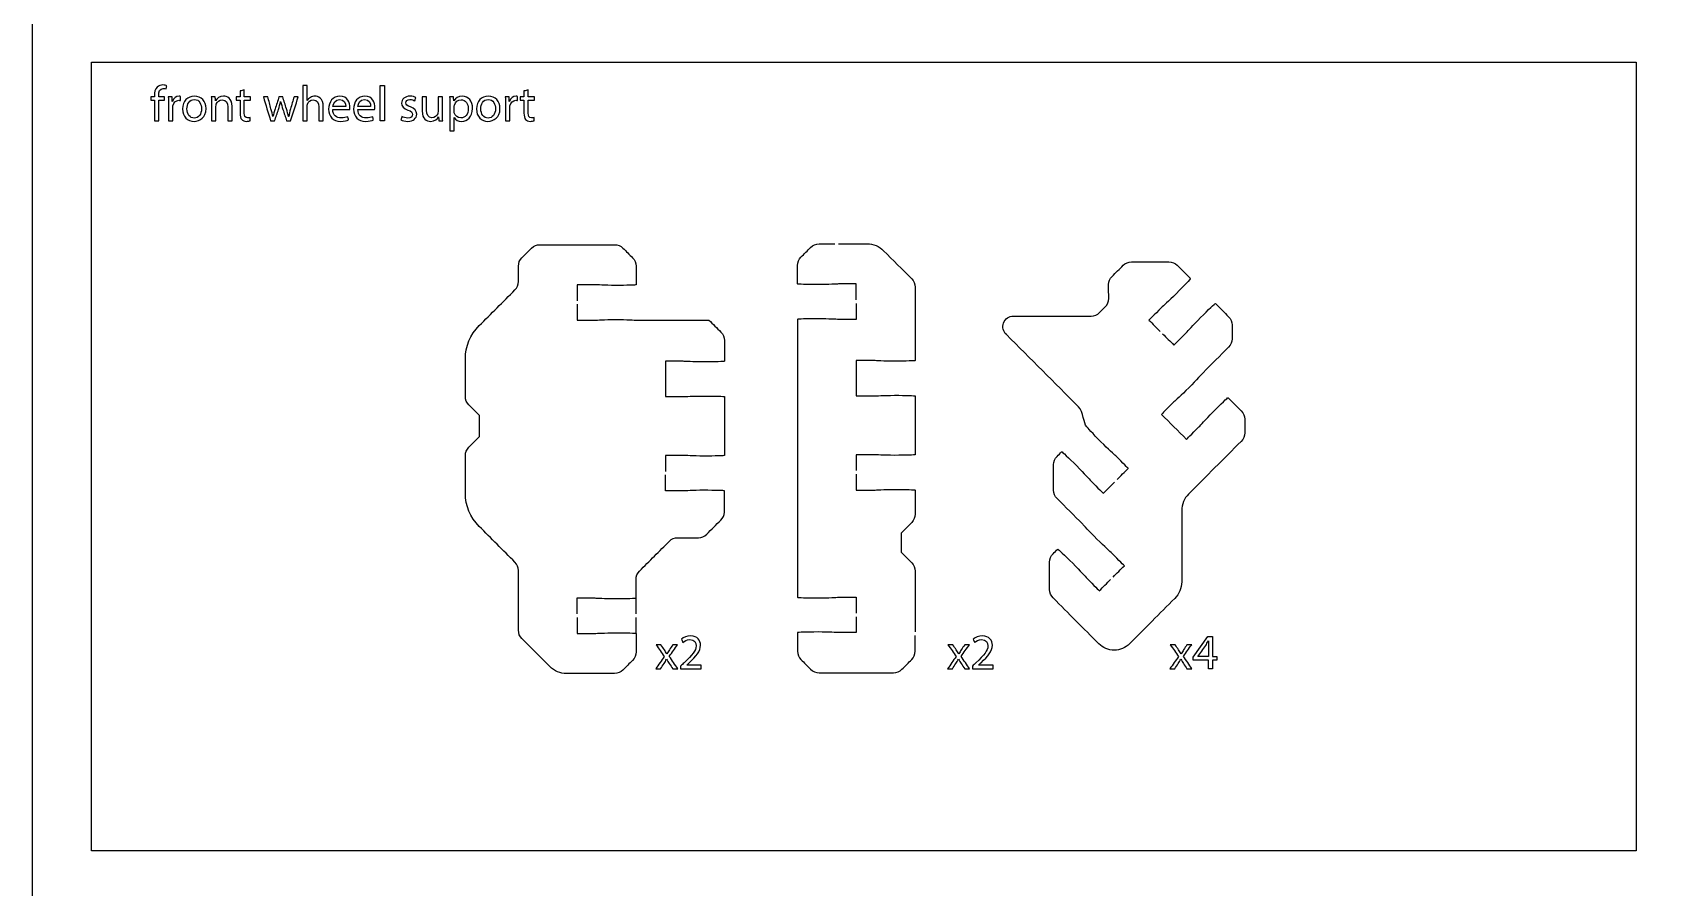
# Model space of a CAD drawing. Extents: x 0 to 430, y 150 to 450.
# Drawn here: x 0 to 138.4, y 265.7 to 338.3 of the extents above; entities that cross this region are included whole.
import ezdxf

# ---------------------------------------------------------------- set-up
doc = ezdxf.new("R2010")
doc.units = 0
doc.header["$MEASUREMENT"] = 0
doc.layers.add('DEFAULT', color=18, linetype='CONTINUOUS')

msp = doc.modelspace()

# ---------------------------------------------------------------- linework, layer by layer
at = {"layer": 'DEFAULT', "color": 116}
for points in [[(430, 150), (0, 150), (0, 450), (430, 450)], [(136.26, 268.77), (5, 268.77), (5, 335.79), (136.26, 335.79)]]:
    msp.add_lwpolyline(points, close=True, dxfattribs=at)
at = {"layer": 'DEFAULT', "color": 18}
for points in [[(29.55, 333.8), (29.92, 333.8), (29.92, 330.79), (29.55, 330.79)], [(99.92, 284.23), (99.92, 284.98), (98.64, 284.98), (98.64, 285.22), (99.87, 286.98), (100.27, 286.98), (100.27, 285.27), (100.65, 285.27), (100.65, 284.98), (100.27, 284.98), (100.27, 284.23)]]:
    msp.add_lwpolyline(points, close=True, dxfattribs=at)
at = {"layer": 'DEFAULT', "color": 1}
for points in [[(51.28, 288.89), (51.28, 290.25)], [(51.28, 287.24), (51.28, 288.59)]]:
    msp.add_lwpolyline(points, dxfattribs=at)
at = {"layer": 'DEFAULT', "color": 18}
for points, knots in [([(10.35, 330.79), (10.35, 331.38), (10.35, 331.97), (10.35, 332.56), (10.25, 332.56), (10.16, 332.56), (10.06, 332.56), (10.06, 332.65), (10.06, 332.75), (10.06, 332.84), (10.16, 332.84), (10.25, 332.84), (10.35, 332.84), (10.35, 332.87), (10.35, 332.91), (10.35, 332.94), (10.35, 333.23), (10.41, 333.49), (10.58, 333.65), (10.72, 333.79), (10.91, 333.84), (11.08, 333.84), (11.21, 333.84), (11.33, 333.81), (11.4, 333.78), (11.38, 333.69), (11.37, 333.59), (11.35, 333.5), (11.29, 333.52), (11.22, 333.54), (11.11, 333.54), (10.8, 333.54), (10.72, 333.26), (10.72, 332.95), (10.72, 332.91), (10.72, 332.88), (10.72, 332.84), (10.88, 332.84), (11.05, 332.84), (11.21, 332.84), (11.21, 332.75), (11.21, 332.65), (11.21, 332.56), (11.05, 332.56), (10.88, 332.56), (10.72, 332.56), (10.72, 331.97), (10.72, 331.38), (10.72, 330.79), (10.59, 330.79), (10.47, 330.79), (10.35, 330.79)], [1.044, 1.044, 1.044, 1.044, 6.045, 6.045, 6.045, 6.86, 6.86, 6.86, 7.664, 7.664, 7.664, 8.479, 8.479, 8.479, 8.755, 8.755, 8.755, 9.755, 9.755, 9.755, 10.755, 10.755, 10.755, 11.755, 11.755, 11.755, 12.58245, 12.58245, 12.58245, 13.58245, 13.58245, 13.58245, 14.58245, 14.58245, 14.58245, 14.89345, 14.89345, 14.89345, 16.29545, 16.29545, 16.29545, 17.09945, 17.09945, 17.09945, 18.50145, 18.50145, 18.50145, 23.50245, 23.50245, 23.50245, 24.54645, 24.54645, 24.54645, 24.54645]), ([(22.96, 333.8), (23.08, 333.8), (23.21, 333.8), (23.33, 333.8), (23.33, 333.37), (23.33, 332.94), (23.34, 332.52), (23.4, 332.62), (23.49, 332.72), (23.61, 332.78), (23.72, 332.84), (23.85, 332.89), (23.99, 332.89), (24.26, 332.89), (24.7, 332.72), (24.7, 332.01), (24.7, 331.6), (24.7, 331.2), (24.7, 330.79), (24.58, 330.79), (24.45, 330.79), (24.33, 330.79), (24.33, 331.18), (24.33, 331.58), (24.33, 331.97), (24.33, 332.3), (24.21, 332.58), (23.85, 332.58), (23.61, 332.58), (23.42, 332.41), (23.36, 332.21), (23.33, 332.16), (23.33, 332.1), (23.33, 332.03), (23.33, 331.62), (23.33, 331.2), (23.33, 330.79), (23.21, 330.79), (23.08, 330.79), (22.96, 330.79), (22.96, 331.79), (22.96, 332.8), (22.96, 333.8)], [8.516, 8.516, 8.516, 8.516, 9.571, 9.571, 9.571, 13.217, 13.217, 13.217, 14.217, 14.217, 14.217, 15.217, 15.217, 15.217, 16.217, 16.217, 16.217, 19.671, 19.671, 19.671, 20.725, 20.725, 20.725, 24.059, 24.059, 24.059, 25.059, 25.059, 25.059, 26.059, 26.059, 26.059, 27.059, 27.059, 27.059, 30.561, 30.561, 30.561, 31.616, 31.616, 31.616, 40.132, 40.132, 40.132, 40.132]), ([(11.55, 332.2), (11.55, 332.44), (11.54, 332.65), (11.53, 332.84), (11.64, 332.84), (11.75, 332.84), (11.85, 332.84), (11.86, 332.71), (11.86, 332.57), (11.87, 332.44), (11.87, 332.44), (11.88, 332.44), (11.88, 332.44), (11.98, 332.71), (12.2, 332.89), (12.45, 332.89), (12.49, 332.89), (12.52, 332.88), (12.56, 332.87), (12.56, 332.76), (12.56, 332.64), (12.56, 332.52), (12.52, 332.53), (12.48, 332.54), (12.43, 332.54), (12.17, 332.54), (11.98, 332.34), (11.93, 332.06), (11.92, 332.01), (11.91, 331.95), (11.91, 331.88), (11.91, 331.52), (11.91, 331.16), (11.91, 330.79), (11.79, 330.79), (11.67, 330.79), (11.55, 330.79), (11.55, 331.26), (11.55, 331.73), (11.55, 332.2)], [3.994, 3.994, 3.994, 3.994, 4.994, 4.994, 4.994, 5.918, 5.918, 5.918, 7.058568, 7.058568, 7.058568, 7.106568, 7.106568, 7.106568, 8.106568, 8.106568, 8.106568, 9.106568, 9.106568, 9.106568, 10.101568, 10.101568, 10.101568, 11.101568, 11.101568, 11.101568, 12.101568, 12.101568, 12.101568, 13.101568, 13.101568, 13.101568, 16.196568, 16.196568, 16.196568, 17.239568, 17.239568, 17.239568, 21.233568, 21.233568, 21.233568, 21.233568]), ([(14.74, 331.83), (14.74, 331.08), (14.22, 330.75), (13.72, 330.75), (13.17, 330.75), (12.74, 331.15), (12.74, 331.8), (12.74, 332.48), (13.19, 332.89), (13.75, 332.89), (14.34, 332.89), (14.74, 332.46), (14.74, 331.83)], [1, 1, 1, 1, 2, 2, 2, 3, 3, 3, 4, 4, 4, 5, 5, 5, 5]), ([(13.12, 331.81), (13.12, 331.36), (13.37, 331.02), (13.74, 331.02), (14.09, 331.02), (14.36, 331.36), (14.36, 331.82), (14.36, 332.17), (14.19, 332.61), (13.75, 332.61), (13.31, 332.61), (13.12, 332.2), (13.12, 331.81)], [0, 0, 0, 0, 1, 1, 1, 2, 2, 2, 3, 3, 3, 4, 4, 4, 4]), ([(15.21, 332.29), (15.21, 332.5), (15.21, 332.67), (15.19, 332.84), (15.3, 332.84), (15.41, 332.84), (15.52, 332.84), (15.53, 332.73), (15.54, 332.61), (15.55, 332.5), (15.66, 332.7), (15.89, 332.89), (16.23, 332.89), (16.51, 332.89), (16.95, 332.72), (16.95, 332.02), (16.95, 331.61), (16.95, 331.2), (16.95, 330.79), (16.83, 330.79), (16.71, 330.79), (16.58, 330.79), (16.58, 331.19), (16.58, 331.58), (16.58, 331.97), (16.58, 332.3), (16.46, 332.58), (16.11, 332.58), (15.86, 332.58), (15.67, 332.4), (15.61, 332.2), (15.59, 332.15), (15.58, 332.09), (15.58, 332.02), (15.58, 331.61), (15.58, 331.2), (15.58, 330.79), (15.46, 330.79), (15.34, 330.79), (15.21, 330.79), (15.21, 331.29), (15.21, 331.79), (15.21, 332.29)], [4.233, 4.233, 4.233, 4.233, 5.233, 5.233, 5.233, 6.169, 6.169, 6.169, 7.153875, 7.153875, 7.153875, 8.153875, 8.153875, 8.153875, 9.153875, 9.153875, 9.153875, 12.618875, 12.618875, 12.618875, 13.672875, 13.672875, 13.672875, 17.017875, 17.017875, 17.017875, 18.017875, 18.017875, 18.017875, 19.017875, 19.017875, 19.017875, 20.017875, 20.017875, 20.017875, 23.507875, 23.507875, 23.507875, 24.562875, 24.562875, 24.562875, 28.795875, 28.795875, 28.795875, 28.795875]), ([(17.99, 333.43), (17.99, 333.23), (17.99, 333.04), (17.99, 332.84), (18.17, 332.84), (18.35, 332.84), (18.53, 332.84), (18.53, 332.75), (18.53, 332.65), (18.53, 332.56), (18.35, 332.56), (18.17, 332.56), (17.99, 332.56), (17.99, 332.19), (17.99, 331.82), (17.99, 331.45), (17.99, 331.2), (18.06, 331.05), (18.27, 331.05), (18.37, 331.05), (18.44, 331.07), (18.49, 331.08), (18.49, 330.99), (18.5, 330.89), (18.5, 330.8), (18.43, 330.77), (18.32, 330.75), (18.17, 330.75), (18, 330.75), (17.86, 330.81), (17.77, 330.91), (17.67, 331.02), (17.63, 331.2), (17.63, 331.44), (17.63, 331.81), (17.63, 332.18), (17.63, 332.56), (17.52, 332.56), (17.42, 332.56), (17.31, 332.56), (17.31, 332.65), (17.31, 332.75), (17.31, 332.84), (17.42, 332.84), (17.52, 332.84), (17.63, 332.84), (17.63, 333), (17.63, 333.17), (17.63, 333.33), (17.75, 333.36), (17.87, 333.4), (17.99, 333.43)], [1.067045, 1.067045, 1.067045, 1.067045, 2.734045, 2.734045, 2.734045, 4.246045, 4.246045, 4.246045, 5.050045, 5.050045, 5.050045, 6.562045, 6.562045, 6.562045, 9.692045, 9.692045, 9.692045, 10.692045, 10.692045, 10.692045, 11.692045, 11.692045, 11.692045, 12.4845, 12.4845, 12.4845, 13.4845, 13.4845, 13.4845, 14.4845, 14.4845, 14.4845, 15.4845, 15.4845, 15.4845, 18.6505, 18.6505, 18.6505, 19.5505, 19.5505, 19.5505, 20.3545, 20.3545, 20.3545, 21.2545, 21.2545, 21.2545, 22.6465, 22.6465, 22.6465, 23.713546, 23.713546, 23.713546, 23.713546]), ([(19.99, 332.84), (20.08, 332.49), (20.17, 332.15), (20.26, 331.8), (20.32, 331.57), (20.38, 331.36), (20.41, 331.15), (20.42, 331.15), (20.42, 331.15), (20.43, 331.15), (20.47, 331.36), (20.54, 331.58), (20.61, 331.8), (20.72, 332.14), (20.83, 332.49), (20.94, 332.84), (21.05, 332.84), (21.15, 332.84), (21.26, 332.84), (21.36, 332.5), (21.47, 332.16), (21.57, 331.82), (21.65, 331.57), (21.71, 331.36), (21.75, 331.15), (21.76, 331.15), (21.76, 331.15), (21.77, 331.15), (21.8, 331.36), (21.86, 331.57), (21.92, 331.81), (22.02, 332.15), (22.12, 332.5), (22.22, 332.84), (22.34, 332.84), (22.46, 332.84), (22.58, 332.84), (22.36, 332.16), (22.14, 331.48), (21.92, 330.79), (21.81, 330.79), (21.7, 330.79), (21.59, 330.79), (21.48, 331.12), (21.38, 331.44), (21.27, 331.77), (21.2, 332), (21.14, 332.2), (21.08, 332.44), (21.03, 332.2), (20.97, 331.99), (20.9, 331.77), (20.79, 331.44), (20.68, 331.12), (20.57, 330.79), (20.45, 330.79), (20.34, 330.79), (20.23, 330.79), (20.02, 331.48), (19.82, 332.16), (19.61, 332.84), (19.74, 332.84), (19.86, 332.84), (19.99, 332.84)], [0, 0, 0, 0, 3.048331, 3.048331, 3.048331, 4.048331, 4.048331, 4.048331, 4.084331, 4.084331, 4.084331, 5.084331, 5.084331, 5.084331, 8.194339, 8.194339, 8.194339, 9.081339, 9.081339, 9.081339, 12.119695, 12.119695, 12.119695, 13.119695, 13.119695, 13.119695, 13.154695, 13.154695, 13.154695, 14.154695, 14.154695, 14.154695, 17.184048, 17.184048, 17.184048, 18.228048, 18.228048, 18.228048, 24.327425, 24.327425, 24.327425, 25.287425, 25.287425, 25.287425, 28.196624, 28.196624, 28.196624, 29.220624, 29.220624, 29.220624, 30.220624, 30.220624, 30.220624, 33.133751, 33.133751, 33.133751, 34.093751, 34.093751, 34.093751, 40.157085, 40.157085, 40.157085, 41.236085, 41.236085, 41.236085, 41.236085]), ([(25.51, 331.75), (25.52, 331.25), (25.84, 331.04), (26.22, 331.04), (26.48, 331.04), (26.64, 331.08), (26.78, 331.14), (26.81, 331.05), (26.83, 330.97), (26.85, 330.88), (26.72, 330.82), (26.49, 330.75), (26.17, 330.75), (25.54, 330.75), (25.16, 331.16), (25.16, 331.78), (25.16, 332.4), (25.52, 332.89), (26.12, 332.89), (26.79, 332.89), (26.97, 332.3), (26.97, 331.92), (26.97, 331.85), (26.96, 331.79), (26.95, 331.75), (26.47, 331.75), (25.99, 331.75), (25.51, 331.75)], [4.078, 4.078, 4.078, 4.078, 5.078, 5.078, 5.078, 6.078, 6.078, 6.078, 6.85416, 6.85416, 6.85416, 7.85416, 7.85416, 7.85416, 8.85416, 8.85416, 8.85416, 9.85416, 9.85416, 9.85416, 10.85416, 10.85416, 10.85416, 11.85416, 11.85416, 11.85416, 15.93216, 15.93216, 15.93216, 15.93216]), ([(26.61, 332.02), (26.61, 332.25), (26.51, 332.62), (26.09, 332.62), (25.71, 332.62), (25.55, 332.27), (25.52, 332.02), (25.88, 332.02), (26.24, 332.02), (26.61, 332.02)], [3.082, 3.082, 3.082, 3.082, 4.082, 4.082, 4.082, 5.082, 5.082, 5.082, 8.164, 8.164, 8.164, 8.164]), ([(27.64, 331.75), (27.64, 331.25), (27.97, 331.04), (28.34, 331.04), (28.6, 331.04), (28.77, 331.08), (28.91, 331.14), (28.93, 331.05), (28.95, 330.97), (28.97, 330.88), (28.84, 330.82), (28.61, 330.75), (28.29, 330.75), (27.66, 330.75), (27.28, 331.16), (27.28, 331.78), (27.28, 332.4), (27.64, 332.89), (28.24, 332.89), (28.91, 332.89), (29.09, 332.3), (29.09, 331.92), (29.09, 331.85), (29.08, 331.79), (29.07, 331.75), (28.59, 331.75), (28.11, 331.75), (27.64, 331.75)], [4.078, 4.078, 4.078, 4.078, 5.078, 5.078, 5.078, 6.078, 6.078, 6.078, 6.85416, 6.85416, 6.85416, 7.85416, 7.85416, 7.85416, 8.85416, 8.85416, 8.85416, 9.85416, 9.85416, 9.85416, 10.85416, 10.85416, 10.85416, 11.85416, 11.85416, 11.85416, 15.93216, 15.93216, 15.93216, 15.93216]), ([(28.73, 332.02), (28.73, 332.25), (28.63, 332.62), (28.21, 332.62), (27.83, 332.62), (27.67, 332.27), (27.64, 332.02), (28, 332.02), (28.36, 332.02), (28.73, 332.02)], [3.082, 3.082, 3.082, 3.082, 4.082, 4.082, 4.082, 5.082, 5.082, 5.082, 8.164, 8.164, 8.164, 8.164]), ([(31.39, 331.17), (31.5, 331.1), (31.7, 331.03), (31.89, 331.03), (32.16, 331.03), (32.28, 331.16), (32.28, 331.33), (32.28, 331.51), (32.18, 331.6), (31.9, 331.71), (31.53, 331.84), (31.36, 332.04), (31.36, 332.29), (31.36, 332.62), (31.63, 332.89), (32.07, 332.89), (32.28, 332.89), (32.46, 332.83), (32.57, 332.76), (32.54, 332.67), (32.51, 332.58), (32.48, 332.49), (32.4, 332.54), (32.25, 332.61), (32.06, 332.61), (31.84, 332.61), (31.72, 332.48), (31.72, 332.33), (31.72, 332.16), (31.84, 332.08), (32.11, 331.98), (32.46, 331.85), (32.64, 331.67), (32.64, 331.36), (32.64, 331), (32.36, 330.75), (31.88, 330.75), (31.65, 330.75), (31.45, 330.81), (31.3, 330.89), (31.33, 330.98), (31.36, 331.08), (31.39, 331.17)], [0.846234, 0.846234, 0.846234, 0.846234, 1.846234, 1.846234, 1.846234, 2.846234, 2.846234, 2.846234, 3.846234, 3.846234, 3.846234, 4.846234, 4.846234, 4.846234, 5.846234, 5.846234, 5.846234, 6.846234, 6.846234, 6.846234, 7.658342, 7.658342, 7.658342, 8.658342, 8.658342, 8.658342, 9.658342, 9.658342, 9.658342, 10.658342, 10.658342, 10.658342, 11.658342, 11.658342, 11.658342, 12.658342, 12.658342, 12.658342, 13.658342, 13.658342, 13.658342, 14.504576, 14.504576, 14.504576, 14.504576]), ([(34.84, 331.35), (34.84, 331.14), (34.84, 330.95), (34.85, 330.79), (34.74, 330.79), (34.63, 330.79), (34.52, 330.79), (34.52, 330.9), (34.51, 331.02), (34.49, 331.13), (34.4, 330.96), (34.18, 330.75), (33.82, 330.75), (33.49, 330.75), (33.11, 330.92), (33.11, 331.64), (33.11, 332.04), (33.11, 332.44), (33.11, 332.84), (33.23, 332.84), (33.36, 332.84), (33.48, 332.84), (33.48, 332.46), (33.48, 332.08), (33.48, 331.71), (33.48, 331.32), (33.6, 331.05), (33.94, 331.05), (34.19, 331.05), (34.36, 331.23), (34.43, 331.39), (34.45, 331.45), (34.46, 331.52), (34.46, 331.58), (34.46, 332), (34.46, 332.42), (34.46, 332.84), (34.59, 332.84), (34.71, 332.84), (34.84, 332.84), (34.84, 332.34), (34.84, 331.85), (34.84, 331.35)], [4.222, 4.222, 4.222, 4.222, 5.222, 5.222, 5.222, 6.158, 6.158, 6.158, 7.130899, 7.130899, 7.130899, 8.130899, 8.130899, 8.130899, 9.130899, 9.130899, 9.130899, 12.524899, 12.524899, 12.524899, 13.579899, 13.579899, 13.579899, 16.793899, 16.793899, 16.793899, 17.793899, 17.793899, 17.793899, 18.793899, 18.793899, 18.793899, 19.793899, 19.793899, 19.793899, 23.355899, 23.355899, 23.355899, 24.410899, 24.410899, 24.410899, 28.632899, 28.632899, 28.632899, 28.632899]), ([(35.45, 332.17), (35.45, 332.43), (35.45, 332.65), (35.44, 332.84), (35.55, 332.84), (35.66, 332.84), (35.77, 332.84), (35.78, 332.72), (35.78, 332.61), (35.8, 332.49), (35.95, 332.74), (36.19, 332.89), (36.53, 332.89), (37.02, 332.89), (37.39, 332.47), (37.39, 331.85), (37.39, 331.11), (36.94, 330.75), (36.46, 330.75), (36.19, 330.75), (35.95, 330.86), (35.82, 331.07), (35.82, 330.7), (35.82, 330.33), (35.82, 329.95), (35.7, 329.95), (35.58, 329.95), (35.45, 329.95), (35.45, 330.69), (35.45, 331.43), (35.45, 332.17)], [6.285, 6.285, 6.285, 6.285, 7.285, 7.285, 7.285, 8.233, 8.233, 8.233, 9.253157, 9.253157, 9.253157, 10.253157, 10.253157, 10.253157, 11.253157, 11.253157, 11.253157, 12.253157, 12.253157, 12.253157, 13.277157, 13.277157, 13.277157, 16.431157, 16.431157, 16.431157, 17.474157, 17.474157, 17.474157, 23.759157, 23.759157, 23.759157, 23.759157]), ([(35.82, 331.63), (35.82, 331.57), (35.83, 331.52), (35.84, 331.47), (35.91, 331.22), (36.13, 331.04), (36.4, 331.04), (36.79, 331.04), (37.02, 331.36), (37.02, 331.83), (37.02, 332.24), (36.8, 332.59), (36.41, 332.59), (36.16, 332.59), (35.92, 332.41), (35.85, 332.13), (35.84, 332.08), (35.82, 332.03), (35.82, 331.98), (35.82, 331.86), (35.82, 331.74), (35.82, 331.63)], [0.996, 0.996, 0.996, 0.996, 1.996, 1.996, 1.996, 2.996, 2.996, 2.996, 3.996, 3.996, 3.996, 4.996, 4.996, 4.996, 5.996, 5.996, 5.996, 6.996, 6.996, 6.996, 7.992, 7.992, 7.992, 7.992]), ([(39.72, 331.83), (39.72, 331.08), (39.19, 330.75), (38.7, 330.75), (38.14, 330.75), (37.72, 331.15), (37.72, 331.8), (37.72, 332.48), (38.16, 332.89), (38.73, 332.89), (39.32, 332.89), (39.72, 332.46), (39.72, 331.83)], [1, 1, 1, 1, 2, 2, 2, 3, 3, 3, 4, 4, 4, 5, 5, 5, 5]), ([(38.09, 331.81), (38.09, 331.36), (38.35, 331.02), (38.71, 331.02), (39.07, 331.02), (39.34, 331.36), (39.34, 331.82), (39.34, 332.17), (39.16, 332.61), (38.72, 332.61), (38.28, 332.61), (38.09, 332.2), (38.09, 331.81)], [0, 0, 0, 0, 1, 1, 1, 2, 2, 2, 3, 3, 3, 4, 4, 4, 4]), ([(40.19, 332.2), (40.19, 332.44), (40.18, 332.65), (40.17, 332.84), (40.28, 332.84), (40.39, 332.84), (40.5, 332.84), (40.5, 332.71), (40.5, 332.57), (40.51, 332.44), (40.51, 332.44), (40.52, 332.44), (40.53, 332.44), (40.62, 332.71), (40.84, 332.89), (41.09, 332.89), (41.13, 332.89), (41.16, 332.88), (41.2, 332.87), (41.2, 332.76), (41.2, 332.64), (41.2, 332.52), (41.16, 332.53), (41.12, 332.54), (41.07, 332.54), (40.81, 332.54), (40.62, 332.34), (40.57, 332.06), (40.56, 332.01), (40.56, 331.95), (40.56, 331.88), (40.56, 331.52), (40.56, 331.16), (40.56, 330.79), (40.43, 330.79), (40.31, 330.79), (40.19, 330.79), (40.19, 331.26), (40.19, 331.73), (40.19, 332.2)], [3.994, 3.994, 3.994, 3.994, 4.994, 4.994, 4.994, 5.918, 5.918, 5.918, 7.058568, 7.058568, 7.058568, 7.106568, 7.106568, 7.106568, 8.106568, 8.106568, 8.106568, 9.106568, 9.106568, 9.106568, 10.101568, 10.101568, 10.101568, 11.101568, 11.101568, 11.101568, 12.101568, 12.101568, 12.101568, 13.101568, 13.101568, 13.101568, 16.196568, 16.196568, 16.196568, 17.239568, 17.239568, 17.239568, 21.233568, 21.233568, 21.233568, 21.233568]), ([(42.12, 333.43), (42.12, 333.23), (42.12, 333.04), (42.12, 332.84), (42.3, 332.84), (42.48, 332.84), (42.65, 332.84), (42.65, 332.75), (42.65, 332.65), (42.65, 332.56), (42.48, 332.56), (42.3, 332.56), (42.12, 332.56), (42.12, 332.19), (42.12, 331.82), (42.12, 331.45), (42.12, 331.2), (42.19, 331.05), (42.4, 331.05), (42.5, 331.05), (42.57, 331.07), (42.62, 331.08), (42.62, 330.99), (42.63, 330.89), (42.63, 330.8), (42.56, 330.77), (42.45, 330.75), (42.3, 330.75), (42.13, 330.75), (41.99, 330.81), (41.9, 330.91), (41.8, 331.02), (41.76, 331.2), (41.76, 331.44), (41.76, 331.81), (41.76, 332.18), (41.76, 332.56), (41.65, 332.56), (41.55, 332.56), (41.44, 332.56), (41.44, 332.65), (41.44, 332.75), (41.44, 332.84), (41.55, 332.84), (41.65, 332.84), (41.76, 332.84), (41.76, 333), (41.76, 333.17), (41.76, 333.33), (41.88, 333.36), (42, 333.4), (42.12, 333.43)], [1.067045, 1.067045, 1.067045, 1.067045, 2.734045, 2.734045, 2.734045, 4.246045, 4.246045, 4.246045, 5.050045, 5.050045, 5.050045, 6.562045, 6.562045, 6.562045, 9.692045, 9.692045, 9.692045, 10.692045, 10.692045, 10.692045, 11.692045, 11.692045, 11.692045, 12.4845, 12.4845, 12.4845, 13.4845, 13.4845, 13.4845, 14.4845, 14.4845, 14.4845, 15.4845, 15.4845, 15.4845, 18.6505, 18.6505, 18.6505, 19.5505, 19.5505, 19.5505, 20.3545, 20.3545, 20.3545, 21.2545, 21.2545, 21.2545, 22.6465, 22.6465, 22.6465, 23.713546, 23.713546, 23.713546, 23.713546]), ([(55.07, 284.23), (55.07, 284.31), (55.07, 284.38), (55.07, 284.46), (55.17, 284.55), (55.27, 284.65), (55.36, 284.74), (56.06, 285.41), (56.38, 285.77), (56.39, 286.18), (56.39, 286.46), (56.25, 286.72), (55.84, 286.72), (55.59, 286.72), (55.38, 286.59), (55.26, 286.48), (55.22, 286.57), (55.18, 286.66), (55.14, 286.75), (55.33, 286.91), (55.6, 287.03), (55.92, 287.03), (56.51, 287.03), (56.76, 286.62), (56.76, 286.23), (56.76, 285.72), (56.39, 285.31), (55.81, 284.75), (55.74, 284.68), (55.66, 284.61), (55.59, 284.54), (56, 284.54), (56.41, 284.54), (56.83, 284.54), (56.83, 284.43), (56.83, 284.33), (56.83, 284.23), (56.24, 284.23), (55.66, 284.23), (55.07, 284.23)], [4.977, 4.977, 4.977, 4.977, 5.624, 5.624, 5.624, 6.777406, 6.777406, 6.777406, 7.777406, 7.777406, 7.777406, 8.777406, 8.777406, 8.777406, 9.777406, 9.777406, 9.777406, 10.592847, 10.592847, 10.592847, 11.592847, 11.592847, 11.592847, 12.592847, 12.592847, 12.592847, 13.592847, 13.592847, 13.592847, 14.466054, 14.466054, 14.466054, 17.968054, 17.968054, 17.968054, 18.843054, 18.843054, 18.843054, 23.820054, 23.820054, 23.820054, 23.820054]), ([(79.87, 284.23), (79.87, 284.31), (79.87, 284.38), (79.87, 284.46), (79.97, 284.55), (80.07, 284.65), (80.16, 284.74), (80.87, 285.41), (81.18, 285.77), (81.19, 286.18), (81.19, 286.46), (81.05, 286.72), (80.64, 286.72), (80.39, 286.72), (80.18, 286.59), (80.06, 286.48), (80.02, 286.57), (79.98, 286.66), (79.94, 286.75), (80.13, 286.91), (80.4, 287.03), (80.72, 287.03), (81.31, 287.03), (81.56, 286.62), (81.56, 286.23), (81.56, 285.72), (81.19, 285.31), (80.61, 284.75), (80.54, 284.68), (80.47, 284.61), (80.39, 284.54), (80.8, 284.54), (81.22, 284.54), (81.63, 284.54), (81.63, 284.43), (81.63, 284.33), (81.63, 284.23), (81.04, 284.23), (80.46, 284.23), (79.87, 284.23)], [4.977, 4.977, 4.977, 4.977, 5.624, 5.624, 5.624, 6.777406, 6.777406, 6.777406, 7.777406, 7.777406, 7.777406, 8.777406, 8.777406, 8.777406, 9.777406, 9.777406, 9.777406, 10.592847, 10.592847, 10.592847, 11.592847, 11.592847, 11.592847, 12.592847, 12.592847, 12.592847, 13.592847, 13.592847, 13.592847, 14.466054, 14.466054, 14.466054, 17.968054, 17.968054, 17.968054, 18.843054, 18.843054, 18.843054, 23.820054, 23.820054, 23.820054, 23.820054]), ([(99.92, 285.27), (99.92, 285.58), (99.92, 285.88), (99.92, 286.19), (99.92, 286.33), (99.92, 286.48), (99.93, 286.62), (99.93, 286.62), (99.92, 286.62), (99.92, 286.62), (99.83, 286.46), (99.77, 286.34), (99.69, 286.21), (99.46, 285.9), (99.24, 285.59), (99.02, 285.27), (99.32, 285.27), (99.62, 285.27), (99.92, 285.27)], [2.555, 2.555, 2.555, 2.555, 5.158, 5.158, 5.158, 6.158, 6.158, 6.158, 6.194, 6.194, 6.194, 7.194, 7.194, 7.194, 10.484231, 10.484231, 10.484231, 13.039231, 13.039231, 13.039231, 13.039231]), ([(53.4, 286.28), (53.5, 286.13), (53.6, 285.98), (53.69, 285.84), (53.77, 285.72), (53.83, 285.62), (53.9, 285.5), (53.91, 285.5), (53.91, 285.5), (53.91, 285.5), (53.98, 285.63), (54.05, 285.73), (54.12, 285.84), (54.21, 285.99), (54.31, 286.13), (54.41, 286.28), (54.54, 286.28), (54.67, 286.28), (54.81, 286.28), (54.57, 285.95), (54.34, 285.62), (54.11, 285.29), (54.35, 284.93), (54.59, 284.58), (54.83, 284.23), (54.69, 284.23), (54.55, 284.23), (54.41, 284.23), (54.31, 284.38), (54.21, 284.54), (54.11, 284.69), (54.02, 284.81), (53.96, 284.92), (53.88, 285.05), (53.81, 284.92), (53.74, 284.81), (53.66, 284.69), (53.56, 284.54), (53.46, 284.38), (53.37, 284.23), (53.23, 284.23), (53.09, 284.23), (52.95, 284.23), (53.2, 284.58), (53.44, 284.93), (53.68, 285.27), (53.45, 285.61), (53.22, 285.94), (52.99, 286.28), (53.13, 286.28), (53.26, 286.28), (53.4, 286.28)], [0, 0, 0, 0, 1.496308, 1.496308, 1.496308, 2.496308, 2.496308, 2.496308, 2.532308, 2.532308, 2.532308, 3.532308, 3.532308, 3.532308, 5.012538, 5.012538, 5.012538, 6.150538, 6.150538, 6.150538, 9.58363, 9.58363, 9.58363, 13.210133, 13.210133, 13.210133, 14.409133, 14.409133, 14.409133, 15.970148, 15.970148, 15.970148, 16.993148, 16.993148, 16.993148, 17.993148, 17.993148, 17.993148, 19.546566, 19.546566, 19.546566, 20.710566, 20.710566, 20.710566, 24.321014, 24.321014, 24.321014, 27.777321, 27.777321, 27.777321, 28.952321, 28.952321, 28.952321, 28.952321]), ([(78.2, 286.28), (78.3, 286.13), (78.4, 285.98), (78.5, 285.84), (78.57, 285.72), (78.64, 285.62), (78.7, 285.5), (78.71, 285.5), (78.71, 285.5), (78.72, 285.5), (78.78, 285.63), (78.85, 285.73), (78.92, 285.84), (79.01, 285.99), (79.11, 286.13), (79.21, 286.28), (79.34, 286.28), (79.47, 286.28), (79.61, 286.28), (79.38, 285.95), (79.14, 285.62), (78.91, 285.29), (79.15, 284.93), (79.39, 284.58), (79.63, 284.23), (79.49, 284.23), (79.35, 284.23), (79.21, 284.23), (79.11, 284.38), (79.01, 284.54), (78.91, 284.69), (78.83, 284.81), (78.76, 284.92), (78.68, 285.05), (78.61, 284.92), (78.54, 284.81), (78.46, 284.69), (78.36, 284.54), (78.26, 284.38), (78.17, 284.23), (78.03, 284.23), (77.89, 284.23), (77.76, 284.23), (78, 284.58), (78.24, 284.93), (78.48, 285.27), (78.25, 285.61), (78.02, 285.94), (77.79, 286.28), (77.93, 286.28), (78.07, 286.28), (78.2, 286.28)], [0, 0, 0, 0, 1.496308, 1.496308, 1.496308, 2.496308, 2.496308, 2.496308, 2.532308, 2.532308, 2.532308, 3.532308, 3.532308, 3.532308, 5.012538, 5.012538, 5.012538, 6.150538, 6.150538, 6.150538, 9.58363, 9.58363, 9.58363, 13.210133, 13.210133, 13.210133, 14.409133, 14.409133, 14.409133, 15.970148, 15.970148, 15.970148, 16.993148, 16.993148, 16.993148, 17.993148, 17.993148, 17.993148, 19.546566, 19.546566, 19.546566, 20.710566, 20.710566, 20.710566, 24.321014, 24.321014, 24.321014, 27.777321, 27.777321, 27.777321, 28.952321, 28.952321, 28.952321, 28.952321]), ([(97.1, 286.28), (97.2, 286.13), (97.29, 285.98), (97.39, 285.84), (97.47, 285.72), (97.53, 285.62), (97.6, 285.5), (97.6, 285.5), (97.61, 285.5), (97.61, 285.5), (97.68, 285.63), (97.75, 285.73), (97.81, 285.84), (97.91, 285.99), (98.01, 286.13), (98.1, 286.28), (98.24, 286.28), (98.37, 286.28), (98.5, 286.28), (98.27, 285.95), (98.04, 285.62), (97.81, 285.29), (98.05, 284.93), (98.28, 284.58), (98.52, 284.23), (98.38, 284.23), (98.24, 284.23), (98.1, 284.23), (98, 284.38), (97.9, 284.54), (97.8, 284.69), (97.72, 284.81), (97.65, 284.92), (97.57, 285.05), (97.5, 284.92), (97.43, 284.81), (97.36, 284.69), (97.26, 284.54), (97.16, 284.38), (97.06, 284.23), (96.92, 284.23), (96.79, 284.23), (96.65, 284.23), (96.89, 284.58), (97.14, 284.93), (97.38, 285.27), (97.15, 285.61), (96.92, 285.94), (96.68, 286.28), (96.82, 286.28), (96.96, 286.28), (97.1, 286.28)], [0, 0, 0, 0, 1.496308, 1.496308, 1.496308, 2.496308, 2.496308, 2.496308, 2.532308, 2.532308, 2.532308, 3.532308, 3.532308, 3.532308, 5.012538, 5.012538, 5.012538, 6.151538, 6.151538, 6.151538, 9.585206, 9.585206, 9.585206, 13.211709, 13.211709, 13.211709, 14.410709, 14.410709, 14.410709, 15.971724, 15.971724, 15.971724, 16.994724, 16.994724, 16.994724, 17.994724, 17.994724, 17.994724, 19.548682, 19.548682, 19.548682, 20.712682, 20.712682, 20.712682, 24.32313, 24.32313, 24.32313, 27.779437, 27.779437, 27.779437, 28.954437, 28.954437, 28.954437, 28.954437])]:
    msp.add_open_spline(points, degree=3, knots=knots, dxfattribs=at)
at = {"layer": 'DEFAULT', "color": 1}
for points, knots in [([(46.28, 288.59), (46.28, 288.14), (46.28, 287.69), (46.28, 287.24), (46.78, 287.24), (47.28, 287.24), (47.78, 287.24), (48, 287.24), (48.57, 287.29), (49.53, 287.29), (50.5, 287.29), (51.28, 287.27), (51.28, 287.24), (51.28, 286.72), (51.28, 286.19), (51.28, 285.66), (51.28, 285.39), (51.18, 285.14), (50.99, 284.95), (50.72, 284.68), (50.44, 284.4), (50.17, 284.12), (49.97, 283.94), (49.72, 283.83), (49.46, 283.83), (48.1, 283.83), (46.74, 283.83), (45.38, 283.83), (44.85, 283.83), (44.34, 284.04), (43.96, 284.42), (43.17, 285.21), (42.37, 286.01), (41.58, 286.8), (41.39, 286.99), (41.29, 287.24), (41.29, 287.51), (41.29, 289.2), (41.29, 290.89), (41.29, 292.58), (41.29, 292.85), (41.18, 293.1), (40.99, 293.29), (39.98, 294.3), (38.97, 295.32), (37.96, 296.33), (37.2, 297.08), (36.78, 298.1), (36.78, 299.16), (36.78, 300.22), (36.78, 301.29), (36.78, 302.36), (36.78, 302.62), (36.89, 302.87), (37.08, 303.06), (37.38, 303.36), (37.68, 303.66), (37.98, 303.96), (37.98, 304.56), (37.98, 305.15), (37.98, 305.75), (37.68, 306.05), (37.38, 306.35), (37.08, 306.65), (36.89, 306.84), (36.78, 307.09), (36.78, 307.36), (36.78, 308.43), (36.78, 309.49), (36.78, 310.56), (36.78, 311.62), (37.2, 312.64), (37.96, 313.39), (38.97, 314.4), (39.98, 315.41), (40.99, 316.43), (41.18, 316.62), (41.29, 316.87), (41.29, 317.13), (41.29, 317.57), (41.29, 318.01), (41.29, 318.44), (41.29, 318.71), (41.39, 318.97), (41.58, 319.15), (41.86, 319.43), (42.13, 319.7), (42.41, 319.98), (42.6, 320.17), (42.85, 320.27), (43.12, 320.27), (45.23, 320.27), (47.34, 320.27), (49.46, 320.27), (49.72, 320.27), (49.97, 320.17), (50.17, 319.98), (50.44, 319.7), (50.72, 319.43), (50.99, 319.15), (51.18, 318.97), (51.28, 318.71), (51.28, 318.44), (51.28, 317.92), (51.28, 317.39), (51.28, 316.86), (51.28, 316.83), (50.5, 316.81), (49.53, 316.81), (48.57, 316.81), (48, 316.86), (47.78, 316.86), (47.28, 316.86), (46.78, 316.86), (46.28, 316.86), (46.28, 316.41), (46.28, 315.96), (46.28, 315.51)], [0, 0, 0, 0, 3.82, 3.82, 3.82, 8.07, 8.07, 8.07, 9.07, 9.07, 9.07, 10.07, 10.07, 10.07, 14.56, 14.56, 14.56, 15.56, 15.56, 15.56, 18.876338, 18.876338, 18.876338, 19.876338, 19.876338, 19.876338, 31.436338, 31.436338, 31.436338, 32.436338, 32.436338, 32.436338, 41.996422, 41.996422, 41.996422, 42.996422, 42.996422, 42.996422, 57.366422, 57.366422, 57.366422, 58.366422, 58.366422, 58.366422, 70.549874, 70.549874, 70.549874, 71.549874, 71.549874, 71.549874, 80.619874, 80.619874, 80.619874, 81.619874, 81.619874, 81.619874, 85.240261, 85.240261, 85.240261, 90.290261, 90.290261, 90.290261, 93.917725, 93.917725, 93.917725, 94.917725, 94.917725, 94.917725, 103.997725, 103.997725, 103.997725, 104.997725, 104.997725, 104.997725, 117.181177, 117.181177, 117.181177, 118.181177, 118.181177, 118.181177, 121.891177, 121.891177, 121.891177, 122.891177, 122.891177, 122.891177, 126.207516, 126.207516, 126.207516, 127.207516, 127.207516, 127.207516, 145.177516, 145.177516, 145.177516, 146.177516, 146.177516, 146.177516, 149.493854, 149.493854, 149.493854, 150.493854, 150.493854, 150.493854, 154.973854, 154.973854, 154.973854, 155.973854, 155.973854, 155.973854, 156.973854, 156.973854, 156.973854, 161.223854, 161.223854, 161.223854, 165.053854, 165.053854, 165.053854, 165.053854]), ([(70, 315.57), (70, 316.02), (70, 316.47), (70, 316.93), (69.5, 316.93), (69, 316.93), (68.5, 316.93), (68.29, 316.93), (67.72, 316.88), (66.75, 316.88), (65.79, 316.88), (65, 316.9), (65, 316.93), (65, 317.45), (65, 317.98), (65, 318.51), (65, 318.77), (65.11, 319.03), (65.3, 319.21), (65.57, 319.49), (65.85, 319.77), (66.12, 320.04), (66.31, 320.23), (66.57, 320.34), (66.83, 320.34), (67.28, 320.34), (67.73, 320.34), (68.18, 320.34)], [0, 0, 0, 0, 3.83, 3.83, 3.83, 8.08, 8.08, 8.08, 9.08, 9.08, 9.08, 10.08, 10.08, 10.08, 14.57, 14.57, 14.57, 15.57, 15.57, 15.57, 18.886338, 18.886338, 18.886338, 19.886338, 19.886338, 19.886338, 23.716338, 23.716338, 23.716338, 23.716338]), ([(68.48, 320.34), (69.29, 320.34), (70.1, 320.34), (70.91, 320.34), (71.44, 320.34), (71.95, 320.13), (72.32, 319.75), (73.12, 318.96), (73.91, 318.16), (74.71, 317.37), (74.9, 317.18), (75, 316.93), (75, 316.66), (75, 314.58), (75, 312.5), (75, 310.42), (75, 310.4), (74.22, 310.37), (73.25, 310.37), (72.29, 310.37), (71.71, 310.42), (71.5, 310.42), (71, 310.42), (70.5, 310.42), (70, 310.42), (70, 309.42), (70, 308.42), (70, 307.42), (70.5, 307.42), (71, 307.42), (71.5, 307.42), (71.71, 307.42), (72.29, 307.47), (73.25, 307.47), (74.22, 307.47), (75, 307.45), (75, 307.42), (75, 305.75), (75, 304.09), (75, 302.42), (75, 302.39), (74.22, 302.37), (73.25, 302.37), (72.29, 302.37), (71.71, 302.42), (71.5, 302.42), (71, 302.42), (70.5, 302.42), (70, 302.42), (70, 301.97), (70, 301.52), (70, 301.07)], [0, 0, 0, 0, 6.88, 6.88, 6.88, 7.88, 7.88, 7.88, 17.440084, 17.440084, 17.440084, 18.440084, 18.440084, 18.440084, 36.120084, 36.120084, 36.120084, 37.120084, 37.120084, 37.120084, 38.120084, 38.120084, 38.120084, 42.370084, 42.370084, 42.370084, 50.880084, 50.880084, 50.880084, 55.130084, 55.130084, 55.130084, 56.130084, 56.130084, 56.130084, 57.130084, 57.130084, 57.130084, 71.310084, 71.310084, 71.310084, 72.310084, 72.310084, 72.310084, 73.310084, 73.310084, 73.310084, 77.560084, 77.560084, 77.560084, 81.380084, 81.380084, 81.380084, 81.380084]), ([(92.16, 300.31), (92.48, 300.63), (92.79, 300.95), (93.11, 301.26), (93.11, 301.26), (92.67, 301.71), (92.05, 302.33), (91.9, 302.48), (91.46, 302.84), (90.78, 303.53), (90.1, 304.21), (89.63, 304.75), (89.58, 304.8), (89.3, 305.08), (89.32, 306.05), (88.87, 306.5), (86.83, 308.55), (84.79, 310.59), (82.75, 312.63), (82.49, 312.88), (82.38, 313.27), (82.51, 313.61), (82.64, 313.98), (82.99, 314.21), (83.36, 314.21), (85.56, 314.21), (87.76, 314.21), (89.96, 314.21), (90.23, 314.21), (90.48, 314.32), (90.67, 314.5), (90.83, 314.67), (90.99, 314.83), (91.15, 314.99), (91.34, 315.18), (91.45, 315.43), (91.45, 315.7), (91.45, 316.09), (91.44, 316.48), (91.44, 316.88), (91.45, 317.14), (91.55, 317.39), (91.74, 317.57), (92.05, 317.89), (92.37, 318.2), (92.68, 318.52), (92.87, 318.7), (93.12, 318.81), (93.38, 318.81), (94.44, 318.81), (95.51, 318.81), (96.57, 318.81), (96.83, 318.81), (97.09, 318.7), (97.27, 318.52), (97.65, 318.14), (98.03, 317.77), (98.4, 317.39), (98.4, 317.36), (97.87, 316.8), (97.2, 316.12), (96.52, 315.44), (96.08, 315.07), (95.93, 314.92), (95.31, 314.3), (94.87, 313.86), (94.87, 313.86), (95.18, 313.54), (95.5, 313.22), (95.82, 312.9)], [0, 0, 0, 0, 3.82969, 3.82969, 3.82969, 4.82969, 4.82969, 4.82969, 5.82969, 5.82969, 5.82969, 6.82969, 6.82969, 6.82969, 7.82969, 7.82969, 7.82969, 32.38963, 32.38963, 32.38963, 33.38963, 33.38963, 33.38963, 34.38963, 34.38963, 34.38963, 53.08563, 53.08563, 53.08563, 54.08563, 54.08563, 54.08563, 56.035831, 56.035831, 56.035831, 57.035831, 57.035831, 57.035831, 60.380838, 60.380838, 60.380838, 61.380838, 61.380838, 61.380838, 65.170943, 65.170943, 65.170943, 66.170943, 66.170943, 66.170943, 75.186946, 75.186946, 75.186946, 76.186946, 76.186946, 76.186946, 80.696884, 80.696884, 80.696884, 81.696884, 81.696884, 81.696884, 82.696884, 82.696884, 82.696884, 83.696884, 83.696884, 83.696884, 87.526574, 87.526574, 87.526574, 87.526574]), ([(46.28, 315.21), (46.28, 314.76), (46.28, 314.31), (46.28, 313.86), (46.78, 313.86), (47.28, 313.86), (47.78, 313.86), (48, 313.86), (48.57, 313.91), (49.53, 313.91), (50.5, 313.91), (51.22, 313.86), (51.28, 313.86), (53.35, 313.86), (55.42, 313.86), (57.48, 313.86), (57.82, 313.52), (58.15, 313.19), (58.49, 312.85), (58.68, 312.66), (58.79, 312.41), (58.79, 312.14), (58.79, 311.55), (58.79, 310.95), (58.79, 310.36), (58.79, 310.33), (58, 310.31), (57.04, 310.31), (56.07, 310.31), (55.5, 310.36), (55.29, 310.36), (54.79, 310.36), (54.29, 310.36), (53.79, 310.36), (53.79, 309.36), (53.79, 308.36), (53.79, 307.36), (54.29, 307.36), (54.79, 307.36), (55.29, 307.36), (55.5, 307.36), (56.07, 307.41), (57.04, 307.41), (58, 307.41), (58.79, 307.39), (58.79, 307.36), (58.79, 305.69), (58.79, 304.02), (58.79, 302.36), (58.79, 302.33), (58, 302.31), (57.04, 302.31), (56.07, 302.31), (55.5, 302.36), (55.29, 302.36), (54.79, 302.36), (54.29, 302.36), (53.79, 302.36), (53.79, 301.91), (53.79, 301.46), (53.79, 301.01)], [0, 0, 0, 0, 3.83, 3.83, 3.83, 8.08, 8.08, 8.08, 9.08, 9.08, 9.08, 10.08, 10.08, 10.08, 27.65, 27.65, 27.65, 31.701728, 31.701728, 31.701728, 32.701728, 32.701728, 32.701728, 37.751728, 37.751728, 37.751728, 38.751728, 38.751728, 38.751728, 39.751728, 39.751728, 39.751728, 44.001728, 44.001728, 44.001728, 52.511728, 52.511728, 52.511728, 56.761728, 56.761728, 56.761728, 57.761728, 57.761728, 57.761728, 58.761728, 58.761728, 58.761728, 72.941728, 72.941728, 72.941728, 73.941728, 73.941728, 73.941728, 74.941728, 74.941728, 74.941728, 79.191728, 79.191728, 79.191728, 83.021728, 83.021728, 83.021728, 83.021728]), ([(70, 315.27), (70, 314.82), (70, 314.37), (70, 313.92), (69.5, 313.92), (69, 313.92), (68.5, 313.92), (68.29, 313.92), (67.72, 313.97), (66.75, 313.97), (65.79, 313.97), (65, 313.95), (65, 313.92), (65, 306.05), (65, 298.18), (65, 290.31), (65, 290.28), (65.79, 290.26), (66.75, 290.26), (67.72, 290.26), (68.29, 290.31), (68.5, 290.31), (69, 290.31), (69.5, 290.31), (70, 290.31), (70, 289.86), (70, 289.41), (70, 288.96)], [0, 0, 0, 0, 3.83, 3.83, 3.83, 8.08, 8.08, 8.08, 9.08, 9.08, 9.08, 10.08, 10.08, 10.08, 77.02, 77.02, 77.02, 78.02, 78.02, 78.02, 79.02, 79.02, 79.02, 83.27, 83.27, 83.27, 87.1, 87.1, 87.1, 87.1]), ([(96.03, 312.69), (96.35, 312.37), (96.67, 312.06), (96.99, 311.74), (96.99, 311.74), (97.43, 312.18), (98.05, 312.8), (98.2, 312.95), (98.57, 313.39), (99.25, 314.07), (99.92, 314.75), (100.48, 315.28), (100.52, 315.27), (100.9, 314.9), (101.27, 314.53), (101.64, 314.15), (101.83, 313.96), (101.94, 313.71), (101.94, 313.45), (101.94, 313.06), (101.94, 312.67), (101.94, 312.28), (101.94, 312.01), (101.83, 311.75), (101.64, 311.57), (100.92, 310.84), (100.19, 310.12), (99.47, 309.39), (99.36, 309.29), (98.95, 308.8), (98.26, 308.12), (97.58, 307.43), (97.14, 307.06), (96.99, 306.92), (96.37, 306.3), (95.93, 305.85), (95.93, 305.85), (96.64, 305.15), (97.35, 304.44), (98.06, 303.73), (98.06, 303.73), (98.5, 304.17), (99.11, 304.79), (99.27, 304.94), (99.63, 305.38), (100.32, 306.06), (101, 306.75), (101.57, 307.29), (101.59, 307.26), (101.97, 306.89), (102.34, 306.52), (102.71, 306.14), (102.9, 305.95), (103.01, 305.7), (103.01, 305.44), (103.01, 305.05), (103.01, 304.66), (103.01, 304.27), (103.01, 304), (102.9, 303.75), (102.71, 303.56), (101.22, 302.07), (99.73, 300.58), (98.24, 299.08), (97.86, 298.71), (97.65, 298.2), (97.65, 297.67), (97.65, 295.65), (97.65, 293.64), (97.65, 291.62), (97.65, 291.09), (97.44, 290.58), (97.06, 290.21), (95.78, 288.93), (94.5, 287.65), (93.23, 286.36), (92.88, 286.02), (92.41, 285.82), (91.92, 285.82), (91.42, 285.82), (90.95, 286.01), (90.61, 286.36), (89.31, 287.66), (88.02, 288.95), (86.73, 290.25), (86.54, 290.44), (86.43, 290.69), (86.43, 290.96), (86.43, 291.74), (86.43, 292.52), (86.43, 293.3), (86.43, 293.56), (86.53, 293.81), (86.72, 294), (86.85, 294.14), (86.98, 294.27), (87.12, 294.4), (87.14, 294.42), (87.7, 293.88), (88.39, 293.2), (89.07, 292.52), (89.44, 292.07), (89.59, 291.93), (90.21, 291.31), (90.65, 290.86), (90.65, 290.86), (90.97, 291.18), (91.29, 291.5), (91.61, 291.82)], [0, 0, 0, 0, 3.819791, 3.819791, 3.819791, 4.819791, 4.819791, 4.819791, 5.819791, 5.819791, 5.819791, 6.819791, 6.819791, 6.819791, 11.319818, 11.319818, 11.319818, 12.319818, 12.319818, 12.319818, 15.635826, 15.635826, 15.635826, 16.635826, 16.635826, 16.635826, 25.365766, 25.365766, 25.365766, 26.365766, 26.365766, 26.365766, 27.365766, 27.365766, 27.365766, 28.365766, 28.365766, 28.365766, 36.885696, 36.885696, 36.885696, 37.885696, 37.885696, 37.885696, 38.885696, 38.885696, 38.885696, 39.885696, 39.885696, 39.885696, 44.385723, 44.385723, 44.385723, 45.385723, 45.385723, 45.385723, 48.701731, 48.701731, 48.701731, 49.701731, 49.701731, 49.701731, 67.651636, 67.651636, 67.651636, 68.651636, 68.651636, 68.651636, 85.791636, 85.791636, 85.791636, 86.791636, 86.791636, 86.791636, 102.191011, 102.191011, 102.191011, 103.191011, 103.191011, 103.191011, 104.191011, 104.191011, 104.191011, 119.750899, 119.750899, 119.750899, 120.750899, 120.750899, 120.750899, 127.389903, 127.389903, 127.389903, 128.389903, 128.389903, 128.389903, 129.979479, 129.979479, 129.979479, 130.979479, 130.979479, 130.979479, 131.979479, 131.979479, 131.979479, 132.979479, 132.979479, 132.979479, 136.819776, 136.819776, 136.819776, 136.819776]), ([(91.82, 292.03), (92.14, 292.35), (92.46, 292.67), (92.78, 292.99), (92.78, 292.99), (92.33, 293.43), (91.72, 294.05), (91.57, 294.2), (91.13, 294.57), (90.45, 295.25), (89.76, 295.94), (89.34, 296.42), (89.24, 296.53), (88.51, 297.25), (87.78, 297.98), (87.06, 298.71), (86.87, 298.89), (86.77, 299.14), (86.77, 299.4), (86.77, 300.13), (86.77, 300.85), (86.77, 301.58), (86.77, 301.84), (86.87, 302.09), (87.06, 302.28), (87.19, 302.41), (87.32, 302.54), (87.45, 302.68), (87.47, 302.7), (88.04, 302.16), (88.73, 301.47), (89.41, 300.79), (89.78, 300.35), (89.93, 300.2), (90.55, 299.58), (90.99, 299.14), (90.99, 299.14), (91.31, 299.46), (91.63, 299.78), (91.95, 300.1)], [0, 0, 0, 0, 3.82969, 3.82969, 3.82969, 4.82969, 4.82969, 4.82969, 5.82969, 5.82969, 5.82969, 6.82969, 6.82969, 6.82969, 15.580143, 15.580143, 15.580143, 16.580143, 16.580143, 16.580143, 22.746143, 22.746143, 22.746143, 23.746143, 23.746143, 23.746143, 25.336453, 25.336453, 25.336453, 26.336453, 26.336453, 26.336453, 27.336453, 27.336453, 27.336453, 28.336453, 28.336453, 28.336453, 32.177457, 32.177457, 32.177457, 32.177457]), ([(46.28, 288.89), (46.28, 289.34), (46.28, 289.79), (46.28, 290.25), (46.78, 290.25), (47.28, 290.25), (47.78, 290.25), (48, 290.25), (48.57, 290.2), (49.53, 290.2), (50.5, 290.2), (51.28, 290.22), (51.28, 290.25), (51.28, 290.77), (51.28, 291.3), (51.28, 291.83), (51.28, 292.1), (51.39, 292.35), (51.58, 292.54), (52.42, 293.39), (53.27, 294.23), (54.12, 295.08), (54.31, 295.27), (54.56, 295.37), (54.83, 295.37), (55.41, 295.37), (56, 295.37), (56.58, 295.37), (56.85, 295.37), (57.1, 295.48), (57.29, 295.67), (57.69, 296.07), (58.09, 296.47), (58.49, 296.87), (58.67, 297.05), (58.78, 297.29), (58.79, 297.54), (58.79, 297.55), (58.79, 297.56), (58.79, 297.57), (58.79, 298.17), (58.79, 298.76), (58.79, 299.35), (58.79, 299.38), (58, 299.4), (57.04, 299.4), (56.07, 299.4), (55.5, 299.35), (55.29, 299.35), (54.79, 299.35), (54.29, 299.35), (53.79, 299.35), (53.79, 299.8), (53.79, 300.25), (53.79, 300.71)], [0, 0, 0, 0, 3.84, 3.84, 3.84, 8.09, 8.09, 8.09, 9.09, 9.09, 9.09, 10.09, 10.09, 10.09, 14.59, 14.59, 14.59, 15.59, 15.59, 15.59, 25.78648, 25.78648, 25.78648, 26.78648, 26.78648, 26.78648, 31.76648, 31.76648, 31.76648, 32.76648, 32.76648, 32.76648, 37.574806, 37.574806, 37.574806, 38.574806, 38.574806, 38.574806, 38.674806, 38.674806, 38.674806, 43.724806, 43.724806, 43.724806, 44.724806, 44.724806, 44.724806, 45.724806, 45.724806, 45.724806, 49.974806, 49.974806, 49.974806, 53.804806, 53.804806, 53.804806, 53.804806]), ([(70, 300.77), (70, 300.32), (70, 299.87), (70, 299.42), (70.5, 299.42), (71, 299.42), (71.5, 299.42), (71.71, 299.42), (72.29, 299.47), (73.25, 299.47), (74.22, 299.47), (75, 299.45), (75, 299.42), (75, 298.74), (75, 298.06), (75, 297.38), (75, 297.11), (74.9, 296.86), (74.71, 296.67), (74.41, 296.37), (74.1, 296.07), (73.8, 295.77), (73.8, 295.23), (73.8, 294.69), (73.8, 294.15), (74.1, 293.85), (74.41, 293.55), (74.71, 293.25), (74.9, 293.06), (75, 292.81), (75, 292.54), (75, 290.82), (75, 289.1), (75, 287.37)], [0, 0, 0, 0, 3.84, 3.84, 3.84, 8.09, 8.09, 8.09, 9.09, 9.09, 9.09, 10.09, 10.09, 10.09, 15.87, 15.87, 15.87, 16.87, 16.87, 16.87, 20.490387, 20.490387, 20.490387, 25.070387, 25.070387, 25.070387, 28.697851, 28.697851, 28.697851, 29.697851, 29.697851, 29.697851, 44.347851, 44.347851, 44.347851, 44.347851]), ([(70, 288.66), (70, 288.21), (70, 287.76), (70, 287.31), (69.5, 287.31), (69, 287.31), (68.5, 287.31), (68.29, 287.31), (67.72, 287.36), (66.75, 287.36), (65.79, 287.36), (65, 287.33), (65, 287.31), (65, 286.78), (65, 286.25), (65, 285.73), (65, 285.46), (65.11, 285.2), (65.3, 285.02), (65.57, 284.74), (65.85, 284.46), (66.12, 284.19), (66.31, 284), (66.57, 283.89), (66.83, 283.89), (68.95, 283.89), (71.06, 283.89), (73.17, 283.89), (73.44, 283.89), (73.69, 284), (73.88, 284.19), (74.16, 284.46), (74.43, 284.74), (74.71, 285.02), (74.9, 285.2), (75, 285.46), (75, 285.73), (75, 286.17), (75, 286.62), (75, 287.07)], [0, 0, 0, 0, 3.83, 3.83, 3.83, 8.08, 8.08, 8.08, 9.08, 9.08, 9.08, 10.08, 10.08, 10.08, 14.56, 14.56, 14.56, 15.56, 15.56, 15.56, 18.876338, 18.876338, 18.876338, 19.876338, 19.876338, 19.876338, 37.846338, 37.846338, 37.846338, 38.846338, 38.846338, 38.846338, 42.162677, 42.162677, 42.162677, 43.162677, 43.162677, 43.162677, 46.982677, 46.982677, 46.982677, 46.982677])]:
    msp.add_open_spline(points, degree=3, knots=knots, dxfattribs=at)

doc.saveas('drawing.dxf')
